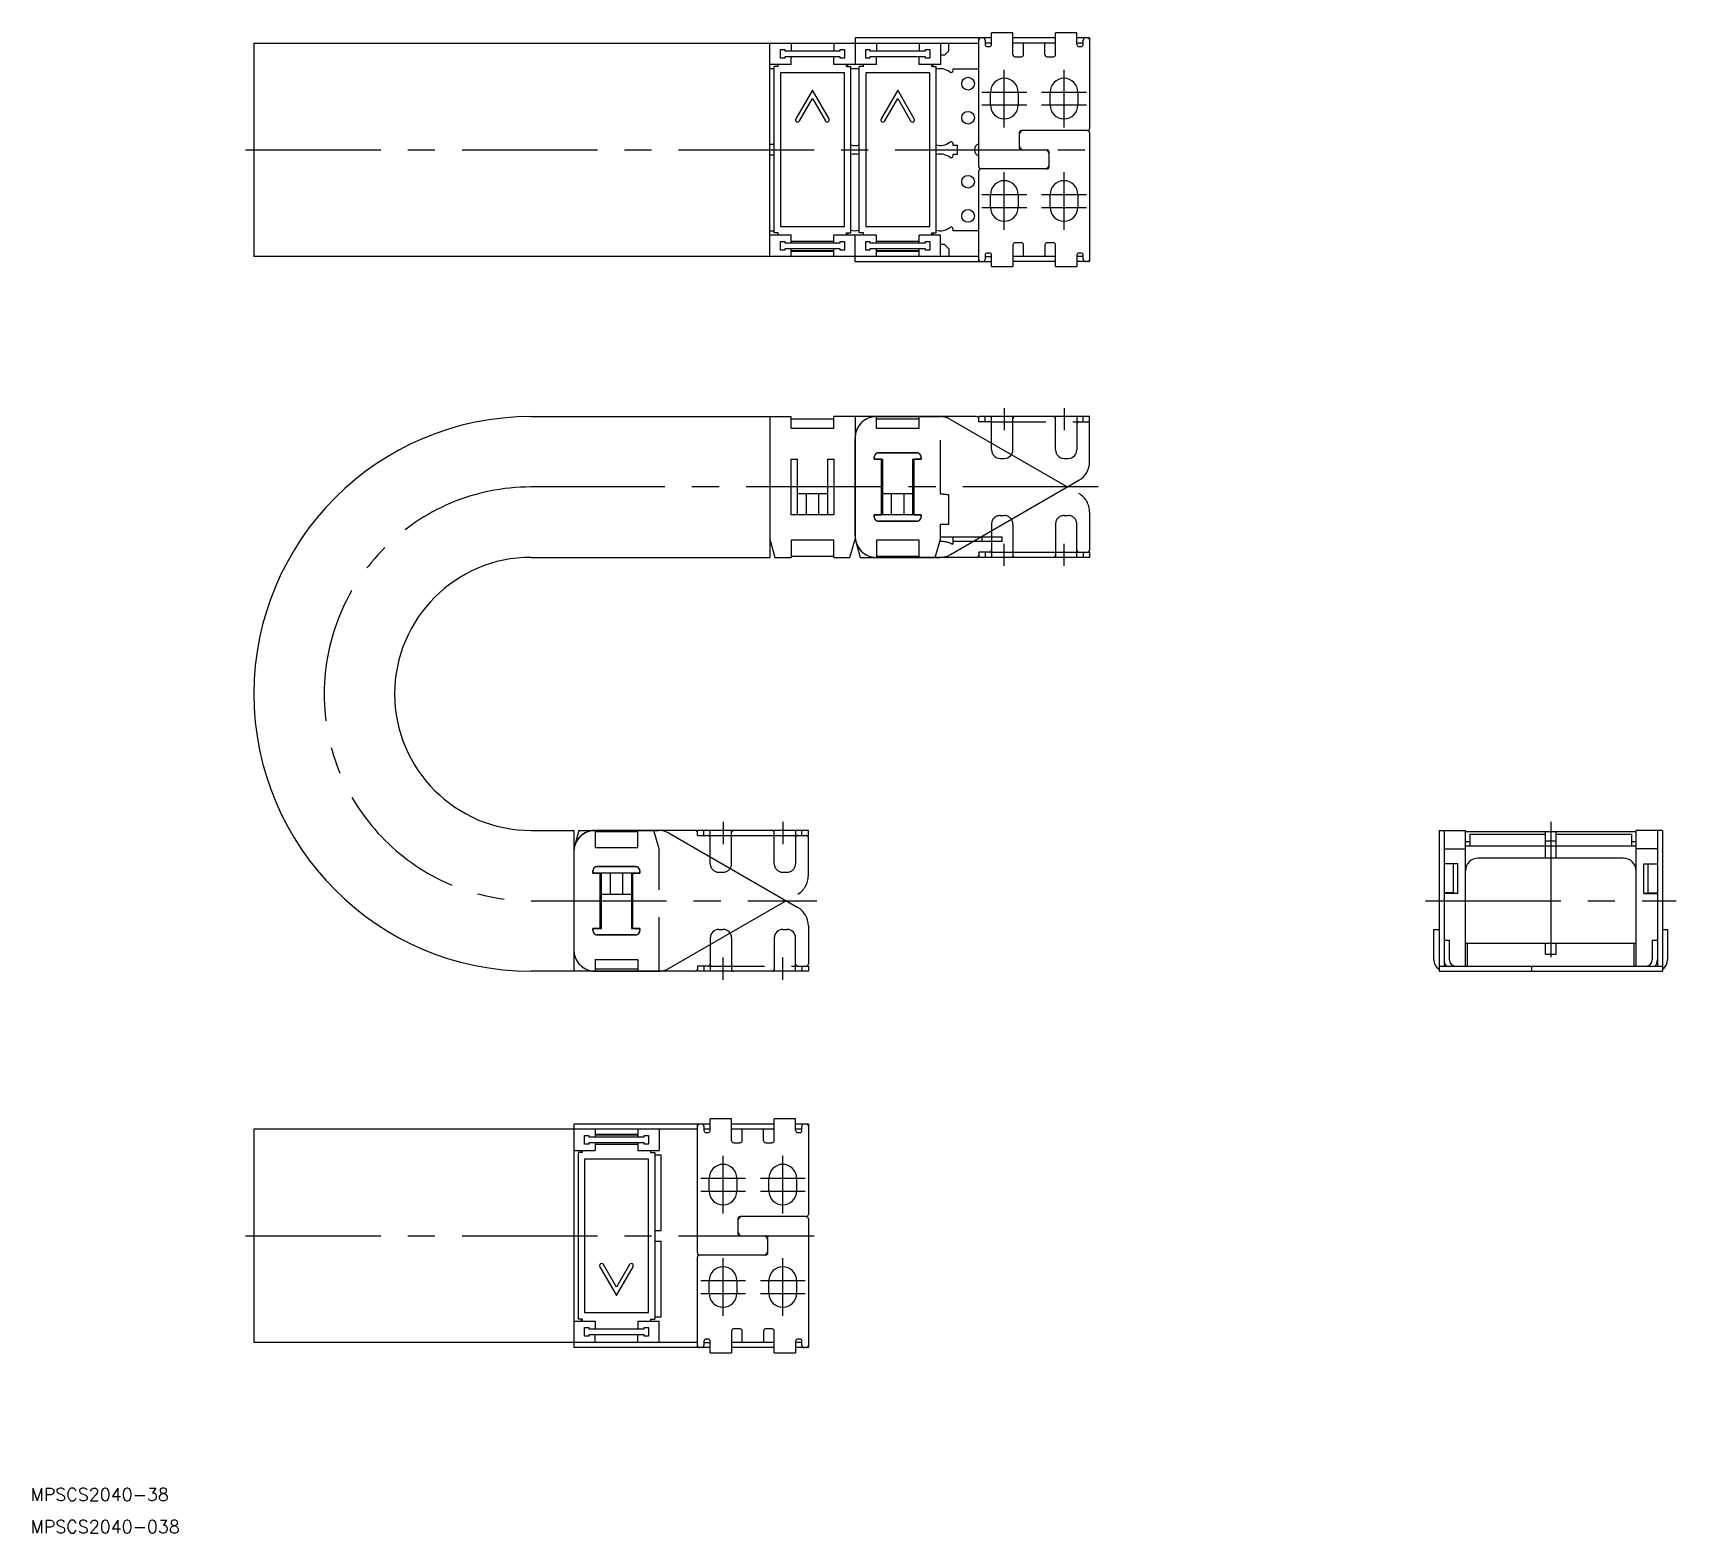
# Model space of a CAD drawing. Extents: x -52 to 333, y -45 to 307.
import ezdxf

# ---------------------------------------------------------------- set-up
doc = ezdxf.new("R2010")
doc.units = 0
for name, pattern in [('CENTER', [50.8, 31.75, -6.35, 6.35, -6.35]), ('DASHED', [19.05, 12.7, -6.35]), ('PHANTOM', [63.5, 31.75, -6.35, 6.35, -6.35, 6.35, -6.35])]:
    doc.linetypes.add(name, pattern=pattern)
doc.layers.get('0').update_dxf_attribs({"linetype": 'CONTINUOUS'})
doc.layers.add('CENTER', color=1, linetype='CENTER')
doc.styles.get("Standard").update_dxf_attribs({"font": 'txt.shx', "height": 3, "bigfont": 'bigfont.shx'})

msp = doc.modelspace()

# ---------------------------------------------------------------- linework, layer by layer
at = {"color": 7, "linetype": 'CONTINUOUS'}
for p, q in [((0, 304.57), (169.96, 304.57)), ((0, 304.57), (0, 254.57)), ((120.96, 254.57), (120.96, 304.57)), ((125.96, 304.57), (125.96, 302.77)), ((135.96, 304.57), (135.96, 302.77)), ((172.96, 305.77), (140.96, 305.77)), ((140.96, 305.77), (140.96, 299.57)), ((145.96, 304.57), (145.96, 302.77)), ((155.96, 304.57), (155.96, 302.77)), ((160.96, 304.57), (160.96, 299.57)), ((162.96, 302.77), (162.96, 304.57)), ((169.96, 275.57), (169.96, 305.77)), ((171.46, 305.27), (171.46, 304.27)), ((172.96, 304.57), (171.46, 304.57)), ((177.96, 306.97), (172.96, 306.97)), ((172.96, 304.27), (172.96, 306.97)), ((177.96, 301.87), (177.96, 306.97)), ((187.96, 305.77), (177.96, 305.77)), ((187.96, 304.57), (177.96, 304.57)), ((180.46, 301.87), (180.46, 304.57)), ((185.46, 301.87), (185.46, 304.57)), ((192.96, 306.97), (187.96, 306.97)), ((187.96, 301.87), (187.96, 306.97)), ((192.96, 304.27), (192.96, 306.97)), ((195.96, 305.77), (192.96, 305.77)), ((194.46, 304.57), (192.96, 304.57)), ((194.46, 304.27), (194.46, 305.27)), ((195.96, 305.77), (195.96, 284.57)), ((123.46, 303.07), (124.46, 303.07)), ((123.46, 301.07), (123.46, 303.07)), ((124.46, 301.07), (123.46, 301.07)), ((124.46, 303.07), (124.46, 302.77)), ((124.46, 302.77), (137.46, 302.77)), ((124.46, 301.37), (124.46, 301.07)), ((137.46, 301.37), (124.46, 301.37)), ((125.96, 299.57), (125.96, 301.37)), ((135.96, 299.57), (135.96, 301.37)), ((137.46, 302.77), (137.46, 303.07)), ((137.46, 303.07), (138.46, 303.07)), ((137.46, 301.07), (137.46, 301.37)), ((138.46, 301.07), (137.46, 301.07)), ((138.46, 303.07), (138.46, 301.07)), ((143.46, 301.07), (143.46, 303.07)), ((143.46, 303.07), (144.46, 303.07)), ((144.46, 301.07), (143.46, 301.07)), ((144.46, 303.07), (144.46, 302.77)), ((144.46, 302.77), (157.46, 302.77)), ((157.46, 301.37), (144.46, 301.37)), ((144.46, 301.37), (144.46, 301.07)), ((145.96, 299.57), (145.96, 301.37)), ((155.96, 299.57), (155.96, 301.37)), ((157.46, 302.77), (157.46, 303.07)), ((157.46, 303.07), (158.46, 303.07)), ((157.46, 301.07), (157.46, 301.37)), ((158.46, 301.07), (157.46, 301.07)), ((158.46, 303.07), (158.46, 301.07)), ((161.96, 301.77), (160.96, 301.77)), ((161.96, 301.77), (162.96, 302.77)), ((171.96, 303.77), (172.46, 303.77)), ((178.46, 301.37), (179.96, 301.37)), ((185.96, 301.37), (187.46, 301.37)), ((193.46, 303.77), (193.96, 303.77)), ((125.96, 299.57), (120.96, 299.57)), ((121.96, 298.57), (120.96, 298.57)), ((121.96, 260.07), (121.96, 299.07)), ((122.96, 299.07), (121.96, 299.07)), ((122.96, 299.07), (122.96, 299.57)), ((138.46, 297.57), (123.46, 297.57)), ((123.46, 297.57), (123.46, 261.57)), ((145.96, 299.57), (135.96, 299.57)), ((138.46, 261.57), (138.46, 297.57)), ((138.96, 299.07), (138.96, 299.57)), ((138.96, 299.07), (139.96, 299.07)), ((139.16, 299.57), (139.16, 299.07)), ((139.96, 260.07), (139.96, 299.07)), ((141.96, 260.07), (141.96, 299.07)), ((142.96, 299.07), (141.96, 299.07)), ((142.96, 299.07), (142.96, 299.57)), ((158.46, 297.57), (143.46, 297.57)), ((143.46, 297.57), (143.46, 261.57)), ((160.96, 299.57), (155.96, 299.57)), ((158.46, 261.57), (158.46, 297.57)), ((158.96, 299.07), (158.96, 299.57)), ((158.96, 299.07), (159.96, 299.07)), ((159.16, 299.57), (159.16, 299.07)), ((159.96, 260.07), (159.96, 299.07)), ((163.96, 298.19), (163.96, 298.57)), ((163.96, 298.57), (169.96, 298.57)), ((130.96, 293.57), (127.06, 286.82)), ((134.85, 286.82), (130.96, 293.57)), ((150.96, 293.57), (147.06, 286.82)), ((154.85, 286.82), (150.96, 293.57)), ((172.71, 290.07), (172.71, 293.07)), ((179.21, 293.07), (179.21, 290.07)), ((186.71, 290.07), (186.71, 293.07)), ((193.21, 293.07), (193.21, 290.07)), ((127.92, 286.32), (130.96, 291.57)), ((130.96, 291.57), (133.99, 286.32)), ((147.92, 286.32), (150.96, 291.57)), ((150.96, 291.57), (153.99, 286.32)), ((179.46, 283.57), (179.46, 280.07)), ((195.46, 284.07), (179.96, 284.07)), ((195.96, 283.57), (195.96, 253.37)), ((121.96, 280.82), (120.96, 280.82)), ((121.96, 278.32), (120.96, 278.32)), ((163.96, 280.57), (163.96, 280.95)), ((164.96, 280.57), (163.96, 280.57)), ((163.96, 278.19), (163.96, 278.57)), ((163.96, 278.57), (164.96, 278.57)), ((164.96, 278.57), (164.96, 280.57)), ((179.96, 279.57), (185.96, 279.57)), ((186.46, 275.57), (186.46, 279.07)), ((169.96, 253.37), (169.96, 274.57)), ((185.96, 275.07), (170.46, 275.07)), ((172.71, 266.07), (172.71, 269.07)), ((179.21, 269.07), (179.21, 266.07)), ((186.71, 266.07), (186.71, 269.07)), ((193.21, 269.07), (193.21, 266.07)), ((120.96, 260.57), (121.96, 260.57)), ((125.96, 259.57), (120.96, 259.57)), ((122.96, 260.07), (121.96, 260.07)), ((122.96, 259.57), (122.96, 260.07)), ((123.46, 261.57), (138.46, 261.57)), ((125.96, 257.77), (125.96, 259.57)), ((125.96, 258.17), (135.96, 258.17)), ((145.96, 259.57), (135.96, 259.57)), ((135.96, 257.77), (135.96, 259.57)), ((138.96, 260.07), (139.96, 260.07)), ((138.96, 259.57), (138.96, 260.07)), ((139.16, 260.07), (139.16, 259.57)), ((140.96, 253.37), (140.96, 259.57)), ((142.96, 260.07), (141.96, 260.07)), ((142.96, 259.57), (142.96, 260.07)), ((143.46, 261.57), (158.46, 261.57)), ((145.96, 257.77), (145.96, 259.57)), ((145.96, 258.17), (155.96, 258.17)), ((160.96, 259.57), (155.96, 259.57)), ((155.96, 257.77), (155.96, 259.57)), ((158.96, 260.07), (159.96, 260.07)), ((158.96, 259.57), (158.96, 260.07)), ((159.16, 260.07), (159.16, 259.57)), ((160.96, 254.57), (160.96, 259.57)), ((163.96, 260.57), (163.96, 260.95)), ((169.96, 260.57), (163.96, 260.57)), ((169.96, 254.57), (0, 254.57)), ((123.46, 258.07), (124.46, 258.07)), ((123.46, 256.07), (123.46, 258.07)), ((124.46, 256.07), (123.46, 256.07)), ((124.46, 258.07), (124.46, 257.77)), ((124.46, 257.77), (137.46, 257.77)), ((137.46, 256.37), (124.46, 256.37)), ((124.46, 256.37), (124.46, 256.07)), ((125.96, 254.57), (125.96, 256.37)), ((125.96, 255.98), (135.96, 255.98)), ((125.96, 255.8), (135.96, 255.8)), ((135.96, 254.57), (135.96, 256.37)), ((137.46, 258.07), (138.46, 258.07)), ((137.46, 257.77), (137.46, 258.07)), ((137.46, 256.07), (137.46, 256.37)), ((138.46, 256.07), (137.46, 256.07)), ((138.46, 258.07), (138.46, 256.07)), ((143.46, 258.07), (144.46, 258.07)), ((143.46, 256.07), (143.46, 258.07)), ((144.46, 256.07), (143.46, 256.07)), ((144.46, 258.07), (144.46, 257.77)), ((144.46, 257.77), (157.46, 257.77)), ((157.46, 256.37), (144.46, 256.37)), ((144.46, 256.37), (144.46, 256.07)), ((145.96, 254.57), (145.96, 256.37)), ((145.96, 255.98), (155.96, 255.98)), ((145.96, 255.8), (155.96, 255.8)), ((155.96, 254.57), (155.96, 256.37)), ((157.46, 258.07), (158.46, 258.07)), ((157.46, 257.77), (157.46, 258.07)), ((157.46, 256.07), (157.46, 256.37)), ((158.46, 256.07), (157.46, 256.07)), ((158.46, 258.07), (158.46, 256.07)), ((161.96, 257.37), (160.96, 257.37)), ((162.96, 256.37), (161.96, 257.37)), ((162.96, 256.37), (162.96, 254.57)), ((171.46, 254.87), (171.46, 253.87)), ((171.46, 254.57), (172.96, 254.57)), ((172.46, 255.37), (171.96, 255.37)), ((172.96, 252.17), (172.96, 254.87)), ((177.96, 257.27), (177.96, 252.17)), ((187.96, 254.57), (177.96, 254.57)), ((179.96, 257.77), (178.46, 257.77)), ((180.46, 254.57), (180.46, 257.27)), ((185.46, 257.27), (185.46, 254.57)), ((187.46, 257.77), (185.96, 257.77)), ((187.96, 252.17), (187.96, 257.27)), ((192.96, 254.87), (192.96, 252.17)), ((194.46, 254.57), (192.96, 254.57)), ((193.96, 255.37), (193.46, 255.37)), ((194.46, 253.87), (194.46, 254.87)), ((140.96, 253.37), (172.96, 253.37)), ((172.96, 252.17), (177.96, 252.17)), ((187.96, 253.37), (177.96, 253.37)), ((187.96, 252.17), (192.96, 252.17)), ((195.96, 253.37), (192.96, 253.37)), ((65, 217.03), (125.96, 217.03)), ((120.96, 217.03), (120.96, 184.03)), ((125.96, 214.31), (125.96, 217.03)), ((125.96, 216.53), (135.96, 216.53)), ((169.46, 217.03), (135.96, 217.03)), ((135.96, 214.31), (135.96, 217.03)), ((140.96, 217.03), (140.96, 188.33)), ((195.96, 217.03), (169.96, 217.03)), ((169.96, 215.83), (169.96, 217.03)), ((172.96, 215.83), (169.96, 215.83)), ((171.46, 215.83), (171.46, 217.03)), ((172.96, 209.23), (172.96, 217.03)), ((177.96, 209.23), (177.96, 217.03)), ((187.96, 209.23), (187.96, 217.03)), ((192.96, 217.03), (192.96, 209.23)), ((192.96, 215.83), (195.96, 215.83)), ((194.46, 215.83), (194.46, 217.03)), ((195.96, 215.83), (195.96, 217.03)), ((125.96, 214.31), (135.96, 214.31)), ((195.96, 206.42), (195.96, 215.33)), ((155.46, 208.53), (146.46, 208.53)), ((125.96, 194.03), (125.96, 207.03)), ((125.96, 207.03), (127.46, 207.03)), ((127.46, 194.03), (127.46, 207.03)), ((134.46, 207.03), (134.46, 194.03)), ((134.46, 207.03), (135.96, 207.03)), ((135.96, 207.03), (135.96, 194.03)), ((145.46, 207.53), (145.46, 207.03)), ((145.46, 207.03), (147.46, 207.03)), ((147.16, 194.03), (147.16, 207.03)), ((147.46, 194.03), (147.46, 207.03)), ((154.46, 207.03), (154.46, 194.03)), ((154.46, 207.03), (156.46, 207.03)), ((154.76, 207.03), (154.76, 194.03)), ((156.46, 207.03), (156.46, 207.53)), ((174.96, 207.23), (175.96, 207.23)), ((189.96, 207.23), (190.96, 207.23)), ((163.34, 184.7), (193.46, 202.09)), ((127.46, 199.03), (134.46, 199.03)), ((129.46, 199.03), (129.46, 194.03)), ((132.46, 194.03), (132.46, 199.03)), ((147.46, 199.03), (154.46, 199.03)), ((149.46, 199.03), (149.46, 194.03)), ((152.46, 194.03), (152.46, 199.03)), ((135.96, 194.03), (125.96, 194.03)), ((156.46, 194.03), (145.46, 194.03)), ((145.46, 194.03), (145.46, 193.53)), ((156.46, 193.53), (156.46, 194.03)), ((146.46, 192.53), (155.46, 192.53)), ((120.96, 188.33), (122.18, 184.03)), ((135.96, 188.03), (125.96, 188.03)), ((125.96, 188.03), (125.96, 184.03)), ((135.96, 184.03), (135.96, 188.03)), ((139.73, 184.03), (140.96, 188.33)), ((140.96, 188.33), (142.18, 184.03)), ((175.46, 187.73), (168.59, 187.73)), ((175.46, 188.73), (170.32, 188.73)), ((170.76, 187.73), (170.76, 188.73)), ((175.46, 187.73), (175.46, 188.73)), ((65, 184.03), (120.96, 184.03)), ((122.18, 184.03), (125.96, 184.03)), ((125.96, 184.33), (135.96, 184.33)), ((135.96, 184.03), (139.73, 184.03)), ((142.18, 184.03), (160.84, 184.03)), ((65, 120.03), (75.01, 120.03)), ((75.01, 120.03), (75.01, 87.03)), ((76.23, 120.03), (75.01, 115.73)), ((76.23, 120.03), (94.89, 120.03)), ((277.88, 120.03), (284.08, 120.03)), ((277.88, 120.03), (277.88, 87.03)), ((279.08, 120.03), (279.08, 88.23)), ((284.08, 88.23), (284.08, 120.03)), ((324.08, 119.73), (284.08, 119.73)), ((302.83, 113.53), (302.83, 119.73)), ((305.33, 113.53), (305.33, 119.73)), ((330.28, 120.03), (324.08, 120.03)), ((324.08, 88.23), (324.08, 120.03)), ((329.08, 120.03), (329.08, 88.23)), ((330.28, 120.03), (330.28, 87.03)), ((97.39, 119.36), (127.51, 101.98)), ((279.08, 115.73), (284.08, 115.73)), ((285.08, 117.33), (284.08, 117.33)), ((324.08, 116.33), (284.08, 116.33)), ((285.08, 119.13), (302.83, 119.13)), ((285.08, 119.13), (285.08, 116.33)), ((305.33, 117.53), (302.83, 117.53)), ((305.33, 119.13), (323.08, 119.13)), ((323.08, 116.33), (323.08, 119.13)), ((324.08, 117.33), (323.08, 117.33)), ((329.08, 115.73), (324.08, 115.73)), ((282.28, 112.23), (279.08, 112.23)), ((281.28, 105.43), (281.28, 112.23)), ((282.28, 105.23), (282.28, 112.23)), ((321.08, 113.53), (287.08, 113.53)), ((325.88, 112.23), (329.08, 112.23)), ((325.88, 105.23), (325.88, 112.23)), ((326.88, 112.23), (326.88, 105.43)), ((79.51, 110.03), (79.51, 110.53)), ((90.51, 110.03), (79.51, 110.03)), ((80.51, 111.53), (89.51, 111.53)), ((81.21, 110.03), (81.21, 97.03)), ((81.51, 97.03), (81.51, 110.03)), ((83.51, 110.03), (83.51, 105.03)), ((86.51, 105.03), (86.51, 110.03)), ((88.51, 110.03), (88.51, 97.03)), ((88.81, 97.03), (88.81, 110.03)), ((90.51, 110.53), (90.51, 110.03)), ((88.51, 105.03), (81.51, 105.03)), ((281.28, 105.43), (279.08, 105.43)), ((282.28, 105.23), (279.08, 105.23)), ((325.88, 105.23), (329.08, 105.23)), ((326.88, 105.43), (329.08, 105.43)), ((79.51, 96.53), (79.51, 97.03)), ((79.51, 97.03), (81.51, 97.03)), ((88.51, 97.03), (90.51, 97.03)), ((90.51, 97.03), (90.51, 96.53)), ((109.01, 96.83), (110.01, 96.83)), ((124.01, 96.83), (125.01, 96.83)), ((130.01, 97.65), (130.01, 88.73)), ((276.68, 96.83), (277.88, 96.83)), ((276.68, 89.73), (276.68, 96.83)), ((330.28, 96.83), (331.48, 96.83)), ((331.48, 96.83), (331.48, 89.73)), ((89.51, 95.53), (80.51, 95.53)), ((107.01, 94.83), (107.01, 87.03)), ((112.01, 94.83), (112.01, 87.03)), ((122.01, 94.83), (122.01, 87.03)), ((127.01, 87.03), (127.01, 94.83)), ((279.08, 94.33), (280.28, 94.33)), ((280.28, 94.33), (280.28, 89.73)), ((324.08, 93.53), (284.08, 93.53)), ((284.58, 88.23), (284.58, 93.53)), ((302.83, 91.03), (302.83, 93.53)), ((305.33, 91.03), (305.33, 93.53)), ((323.58, 93.53), (323.58, 88.23)), ((327.88, 94.33), (329.08, 94.33)), ((327.88, 94.33), (327.88, 89.73)), ((302.83, 91.03), (305.33, 91.03)), ((103.51, 87.03), (65, 87.03)), ((104.01, 88.23), (104.01, 87.03)), ((107.01, 88.23), (104.01, 88.23)), ((130.01, 87.03), (104.01, 87.03)), ((105.51, 88.23), (105.51, 87.03)), ((127.01, 88.23), (130.01, 88.23)), ((128.51, 88.23), (128.51, 87.03)), ((130.01, 88.23), (130.01, 87.03)), ((277.88, 88.23), (330.28, 88.23)), ((277.88, 87.03), (330.28, 87.03)), ((299.58, 88.23), (299.58, 87.03)), ((75.01, 51.2), (75.01, -1.2)), ((107.01, 51.2), (75.01, 51.2)), ((104.01, 21), (104.01, 51.2)), ((105.51, 50.7), (105.51, 49.7)), ((112.01, 52.4), (107.01, 52.4)), ((107.01, 49.7), (107.01, 52.4)), ((112.01, 47.3), (112.01, 52.4)), ((122.01, 51.2), (112.01, 51.2)), ((127.01, 52.4), (122.01, 52.4)), ((122.01, 47.3), (122.01, 52.4)), ((127.01, 49.7), (127.01, 52.4)), ((130.01, 51.2), (127.01, 51.2)), ((128.51, 49.7), (128.51, 50.7)), ((130.01, 51.2), (130.01, 30)), ((104.01, 50), (0, 50)), ((0, 50), (0, 0)), ((77.51, 48.5), (78.51, 48.5)), ((77.51, 46.5), (77.51, 48.5)), ((78.51, 46.5), (77.51, 46.5)), ((78.51, 48.5), (78.51, 48.2)), ((78.51, 48.2), (91.51, 48.2)), ((78.51, 46.8), (78.51, 46.5)), ((91.51, 46.8), (78.51, 46.8)), ((80.01, 50), (80.01, 48.2)), ((90.01, 48.77), (80.01, 48.77)), ((90.01, 48.59), (80.01, 48.59)), ((80.01, 46.8), (80.01, 45)), ((90.01, 46.4), (80.01, 46.4)), ((90.01, 50), (90.01, 48.2)), ((90.01, 46.8), (90.01, 45)), ((91.51, 48.5), (92.51, 48.5)), ((91.51, 48.2), (91.51, 48.5)), ((91.51, 46.5), (91.51, 46.8)), ((92.51, 46.5), (91.51, 46.5)), ((92.51, 48.5), (92.51, 46.5)), ((95.01, 50), (95.01, 45)), ((107.01, 50), (105.51, 50)), ((106.01, 49.2), (106.51, 49.2)), ((122.01, 50), (112.01, 50)), ((112.51, 46.8), (114.01, 46.8)), ((114.51, 47.3), (114.51, 50)), ((119.51, 47.3), (119.51, 50)), ((120.01, 46.8), (121.51, 46.8)), ((128.51, 50), (127.01, 50)), ((127.51, 49.2), (128.01, 49.2)), ((75.01, 45), (80.01, 45)), ((76.01, 44.5), (76.01, 5.5)), ((77.01, 44.5), (76.01, 44.5)), ((76.81, 44.5), (76.81, 45)), ((77.01, 45), (77.01, 44.5)), ((92.51, 43), (77.51, 43)), ((77.51, 43), (77.51, 7)), ((90.01, 45), (95.01, 45)), ((92.51, 7), (92.51, 43)), ((93.01, 45), (93.01, 44.5)), ((93.01, 44.5), (94.01, 44.5)), ((94.01, 44.5), (94.01, 5.5)), ((94.01, 44), (95.51, 44)), ((95.51, 26.25), (95.51, 44)), ((106.76, 35.5), (106.76, 38.5)), ((113.26, 38.5), (113.26, 35.5)), ((120.76, 35.5), (120.76, 38.5)), ((127.26, 38.5), (127.26, 35.5)), ((113.51, 29), (113.51, 25.5)), ((129.51, 29.5), (114.01, 29.5)), ((130.01, 29), (130.01, -1.2)), ((94.01, 26.25), (95.51, 26.25)), ((94.01, 23.75), (95.51, 23.75)), ((95.51, 6), (95.51, 23.75)), ((114.01, 25), (120.01, 25)), ((120.51, 21), (120.51, 24.5)), ((104.01, -1.2), (104.01, 20)), ((120.01, 20.5), (104.51, 20.5)), ((81.11, 17.75), (85.01, 11)), ((85.01, 13), (81.97, 18.25)), ((88.04, 18.25), (85.01, 13)), ((85.01, 11), (88.9, 17.75)), ((106.76, 11.5), (106.76, 14.5)), ((113.26, 14.5), (113.26, 11.5)), ((120.76, 11.5), (120.76, 14.5)), ((127.26, 14.5), (127.26, 11.5)), ((75.01, 5), (80.01, 5)), ((77.01, 5.5), (76.01, 5.5)), ((76.81, 5), (76.81, 5.5)), ((77.01, 5.5), (77.01, 5)), ((77.51, 7), (92.51, 7)), ((80.01, 5), (80.01, 3.2)), ((90.01, 5), (95.01, 5)), ((90.01, 5), (90.01, 3.2)), ((93.01, 5.5), (94.01, 5.5)), ((93.01, 5.5), (93.01, 5)), ((94.01, 6), (95.51, 6)), ((95.01, 0), (95.01, 5)), ((104.01, 0), (0, 0)), ((77.51, 3.5), (78.51, 3.5)), ((77.51, 1.5), (77.51, 3.5)), ((78.51, 1.5), (77.51, 1.5)), ((78.51, 3.5), (78.51, 3.2)), ((78.51, 3.2), (91.51, 3.2)), ((78.51, 1.8), (78.51, 1.5)), ((91.51, 1.8), (78.51, 1.8)), ((80.01, 0), (80.01, 1.8)), ((90.01, 0), (90.01, 1.8)), ((91.51, 3.2), (91.51, 3.5)), ((91.51, 3.5), (92.51, 3.5)), ((91.51, 1.5), (91.51, 1.8)), ((92.51, 1.5), (91.51, 1.5)), ((92.51, 3.5), (92.51, 1.5)), ((105.51, 0.3), (105.51, -0.7)), ((105.51, 0), (107.01, 0)), ((106.51, 0.8), (106.01, 0.8)), ((107.01, -2.4), (107.01, 0.3)), ((112.01, 2.7), (112.01, -2.4)), ((122.01, 0), (112.01, 0)), ((114.01, 3.2), (112.51, 3.2)), ((114.51, 0), (114.51, 2.7)), ((119.51, 2.7), (119.51, 0)), ((121.51, 3.2), (120.01, 3.2)), ((122.01, -2.4), (122.01, 2.7)), ((127.01, 0.3), (127.01, -2.4)), ((128.51, 0), (127.01, 0)), ((128.01, 0.8), (127.51, 0.8)), ((128.51, -0.7), (128.51, 0.3)), ((107.01, -1.2), (75.01, -1.2)), ((107.01, -2.4), (112.01, -2.4)), ((122.01, -1.2), (112.01, -1.2)), ((122.01, -2.4), (127.01, -2.4)), ((130.01, -1.2), (127.01, -1.2))]:
    msp.add_line(p, q, dxfattribs=at)
at = {"color": 3, "linetype": 'PHANTOM'}
for p, q in [((145.96, 217.03), (160.84, 217.03)), ((163.34, 216.36), (193.46, 198.98)), ((140.96, 189.03), (140.96, 212.03)), ((146.46, 208.53), (155.46, 208.53)), ((145.46, 207.03), (145.46, 207.53)), ((147.14, 207.03), (145.46, 207.03)), ((147.16, 207.03), (147.16, 194.03)), ((154.76, 194.03), (154.76, 207.03)), ((156.46, 207.03), (154.77, 207.03)), ((156.46, 207.53), (156.46, 207.03)), ((145.46, 194.03), (147.16, 194.03)), ((145.46, 193.53), (145.46, 194.03)), ((154.76, 194.03), (156.46, 194.03)), ((156.46, 194.03), (156.46, 193.53)), ((174.96, 193.83), (175.96, 193.83)), ((189.96, 193.83), (190.96, 193.83)), ((195.96, 194.65), (195.96, 185.73)), ((155.46, 192.53), (146.46, 192.53)), ((172.96, 191.83), (172.96, 184.03)), ((177.96, 191.83), (177.96, 184.03)), ((187.96, 191.83), (187.96, 184.03)), ((192.96, 184.03), (192.96, 191.83)), ((172.96, 185.23), (169.96, 185.23)), ((169.96, 185.23), (169.96, 184.03)), ((171.46, 185.23), (171.46, 184.03)), ((172.96, 185.23), (192.96, 185.23)), ((175.96, 182.03), (175.96, 187.23)), ((189.96, 182.03), (189.96, 187.23)), ((192.96, 185.23), (195.96, 185.23)), ((194.46, 185.23), (194.46, 184.03)), ((195.96, 185.23), (195.96, 184.03)), ((169.46, 184.03), (145.96, 184.03)), ((195.96, 184.03), (169.96, 184.03)), ((103.51, 120.03), (80.01, 120.03)), ((130.01, 120.03), (104.01, 120.03)), ((104.01, 118.83), (104.01, 120.03)), ((105.51, 118.83), (105.51, 120.03)), ((107.01, 112.23), (107.01, 120.03)), ((110.01, 122.03), (110.01, 116.83)), ((112.01, 112.23), (112.01, 120.03)), ((122.01, 112.23), (122.01, 120.03)), ((124.01, 122.03), (124.01, 116.83)), ((127.01, 120.03), (127.01, 112.23)), ((128.51, 118.83), (128.51, 120.03)), ((130.01, 118.83), (130.01, 120.03)), ((104.01, 118.83), (130.01, 118.83)), ((130.01, 109.42), (130.01, 118.33)), ((75.01, 115.03), (75.01, 92.03)), ((79.51, 110.53), (79.51, 110.03)), ((79.51, 110.03), (81.21, 110.03)), ((89.51, 111.53), (80.51, 111.53)), ((81.21, 97.03), (81.21, 110.03)), ((88.81, 110.03), (88.81, 97.03)), ((88.81, 110.03), (90.51, 110.03)), ((90.51, 110.03), (90.51, 110.53)), ((109.01, 110.23), (110.01, 110.23)), ((124.01, 110.23), (125.01, 110.23)), ((97.39, 87.7), (127.51, 105.09)), ((79.51, 97.03), (79.51, 96.53)), ((81.19, 97.03), (79.51, 97.03)), ((90.51, 97.03), (88.82, 97.03)), ((90.51, 96.53), (90.51, 97.03)), ((80.51, 95.53), (89.51, 95.53)), ((80.01, 87.03), (94.89, 87.03))]:
    msp.add_line(p, q, dxfattribs=at)
at = {"color": 3, "linetype": 'DASHED'}
for p, q in [((145.96, 214.31), (145.96, 217.03)), ((145.96, 216.53), (155.96, 216.53)), ((155.96, 214.31), (155.96, 217.03)), ((160.96, 198.83), (160.96, 217.03)), ((172.96, 215.83), (192.96, 215.83)), ((145.96, 214.31), (155.96, 214.31)), ((162.96, 191.83), (162.96, 198.64)), ((160.96, 188.33), (160.96, 191.83)), ((160.96, 191.83), (162.96, 191.83)), ((155.96, 188.03), (145.96, 188.03)), ((145.96, 188.03), (145.96, 184.03)), ((155.96, 184.03), (155.96, 188.03)), ((159.73, 184.03), (160.96, 188.33)), ((161.26, 187.73), (160.78, 187.73)), ((170.32, 188.73), (160.96, 188.73)), ((163.55, 187.23), (163.96, 187.23)), ((163.96, 187.23), (163.96, 188.73)), ((168.59, 187.73), (163.96, 187.73)), ((145.96, 184.33), (155.96, 184.33)), ((80.01, 120.03), (80.01, 116.03)), ((90.01, 119.73), (80.01, 119.73)), ((90.01, 116.03), (90.01, 120.03)), ((95.01, 115.73), (93.78, 120.03)), ((80.01, 116.03), (90.01, 116.03)), ((95.01, 87.03), (95.01, 115.73)), ((80.01, 89.75), (80.01, 87.03)), ((80.01, 89.75), (90.01, 89.75)), ((90.01, 89.75), (90.01, 87.03)), ((90.01, 87.53), (80.01, 87.53)), ((107.01, 88.23), (127.01, 88.23))]:
    msp.add_line(p, q, dxfattribs=at)
at = {"color": 7, "linetype": 'CONTINUOUS'}
for centre in [(167.46, 295.07), (167.46, 287.07), (167.46, 272.07), (167.46, 264.07)]:
    msp.add_circle(centre, 1.5, dxfattribs=at)
for centre, radius, start, end in [((170.46, 305.27), 0.5, 90, 180), ((170.96, 305.27), 0.5, 0, 90), ((194.96, 305.27), 0.5, 90, 180), ((195.46, 305.27), 0.5, 0, 90), ((171.96, 304.27), 0.5, 180, 270), ((172.46, 304.27), 0.5, 270, 0), ((178.46, 301.87), 0.5, 180, 270), ((179.96, 301.87), 0.5, 270, 0), ((185.96, 301.87), 0.5, 180, 270), ((187.46, 301.87), 0.5, 270, 0), ((193.46, 304.27), 0.5, 180, 270), ((193.96, 304.27), 0.5, 270, 0), ((140.96, 295.07), 3.5, 73.3985, 106.6015), ((160.96, 295.07), 3.5, 51.3178, 106.6015), ((163.46, 298.19), 0.5, 231.3178, 0), ((175.96, 293.07), 3.25, 0, 180), ((189.96, 293.07), 3.25, 0, 180), ((175.96, 290.07), 3.25, 180, 0), ((189.96, 290.07), 3.25, 180, 0), ((127.49, 286.57), 0.5, 150, 330), ((134.42, 286.57), 0.5, 210, 30), ((147.49, 286.57), 0.5, 150, 330), ((154.42, 286.57), 0.5, 210, 30), ((160.96, 284.07), 3.5, 253.3985, 308.6822), ((163.46, 280.95), 0.5, 0, 128.6822), ((179.96, 283.57), 0.5, 90, 180), ((180.46, 283.07), 1, 90, 180), ((195.46, 284.57), 0.5, 270, 0), ((195.46, 283.57), 0.5, 0, 90), ((140.96, 284.07), 3.5, 253.3985, 286.6015), ((140.96, 275.07), 3.5, 73.3985, 106.6015), ((160.96, 275.07), 3.5, 51.3178, 106.6015), ((163.46, 278.19), 0.5, 231.3178, 0), ((170.46, 279.57), 1.5, 109.4712, 250.5288), ((180.46, 280.57), 1, 180, 270), ((179.96, 280.07), 0.5, 180, 270), ((185.46, 278.57), 1, 0, 90), ((185.96, 279.07), 0.5, 0, 90), ((170.46, 275.57), 0.5, 180, 270), ((170.46, 274.57), 0.5, 90, 180), ((185.46, 276.07), 1, 270, 0), ((185.96, 275.57), 0.5, 270, 0), ((175.96, 269.07), 3.25, 0, 180), ((189.96, 269.07), 3.25, 0, 180), ((175.96, 266.07), 3.25, 180, 0), ((189.96, 266.07), 3.25, 180, 0), ((140.96, 264.07), 3.5, 253.3985, 286.6015), ((160.96, 264.07), 3.5, 253.3985, 308.6822), ((163.46, 260.95), 0.5, 0, 128.6822), ((171.96, 254.87), 0.5, 90, 180), ((172.46, 254.87), 0.5, 0, 90), ((178.46, 257.27), 0.5, 90, 180), ((179.96, 257.27), 0.5, 0, 90), ((185.96, 257.27), 0.5, 90, 180), ((187.46, 257.27), 0.5, 0, 90), ((193.46, 254.87), 0.5, 90, 180), ((193.96, 254.87), 0.5, 0, 90), ((170.46, 253.87), 0.5, 180, 270), ((170.96, 253.87), 0.5, 270, 0), ((194.96, 253.87), 0.5, 180, 270), ((195.46, 253.87), 0.5, 270, 0), ((65, 152.03), 65, 90, 270), ((145.96, 212.03), 5, 90, 180), ((169.46, 216.53), 0.5, 0, 90), ((172.46, 215.33), 0.5, 0, 90), ((178.46, 216.53), 0.5, 90, 180), ((187.46, 216.53), 0.5, 0, 90), ((193.46, 215.33), 0.5, 90, 180), ((195.46, 215.33), 0.5, 0, 90), ((146.46, 207.53), 1, 90, 180), ((155.46, 207.53), 1, 0, 90), ((174.96, 209.23), 2, 180, 270), ((175.96, 209.23), 2, 270, 0), ((189.96, 209.23), 2, 180, 270), ((190.96, 209.23), 2, 270, 0), ((190.96, 206.42), 5, 300, 0), ((146.46, 193.53), 1, 180, 270), ((155.46, 193.53), 1, 270, 0), ((145.96, 189.03), 5, 180, 270), ((65, 152.03), 32, 90, 270), ((160.84, 189.03), 5, 270, 300), ((80.01, 115.03), 5, 90, 180), ((94.89, 115.03), 5, 60, 90), ((287.08, 110.53), 3, 90, 180), ((321.08, 110.53), 3, 0, 90), ((80.51, 110.53), 1, 90, 180), ((89.51, 110.53), 1, 0, 90), ((283.28, 115.73), 10.5, 259.0194, 264.535), ((324.88, 115.73), 10.5, 275.465, 280.9806), ((125.01, 97.65), 5, 0, 60), ((80.51, 96.53), 1, 180, 270), ((89.51, 96.53), 1, 270, 0), ((109.01, 94.83), 2, 90, 180), ((110.01, 94.83), 2, 0, 90), ((124.01, 94.83), 2, 90, 180), ((125.01, 94.83), 2, 0, 90), ((80.01, 92.03), 5, 180, 270), ((106.51, 88.73), 0.5, 270, 0), ((127.51, 88.73), 0.5, 180, 270), ((129.51, 88.73), 0.5, 270, 0), ((279.38, 89.73), 2.7, 180, 236.251), ((281.78, 89.73), 2.7, 180, 213.749), ((281.78, 89.73), 1.5, 180, 270), ((326.38, 89.73), 1.5, 270, 0), ((326.38, 89.73), 2.7, 326.251, 0), ((328.78, 89.73), 2.7, 303.749, 0), ((103.51, 87.53), 0.5, 270, 0), ((112.51, 87.53), 0.5, 180, 270), ((121.51, 87.53), 0.5, 270, 0), ((279.38, 89.73), 1.5, 258.463, 270), ((328.78, 89.73), 1.5, 270, 281.537), ((104.51, 50.7), 0.5, 90, 180), ((105.01, 50.7), 0.5, 0, 90), ((129.01, 50.7), 0.5, 90, 180), ((129.51, 50.7), 0.5, 0, 90), ((106.01, 49.7), 0.5, 180, 270), ((106.51, 49.7), 0.5, 270, 0), ((112.51, 47.3), 0.5, 180, 270), ((114.01, 47.3), 0.5, 270, 0), ((120.01, 47.3), 0.5, 180, 270), ((121.51, 47.3), 0.5, 270, 0), ((127.51, 49.7), 0.5, 180, 270), ((128.01, 49.7), 0.5, 270, 0), ((110.01, 38.5), 3.25, 0, 180), ((124.01, 38.5), 3.25, 0, 180), ((110.01, 35.5), 3.25, 180, 0), ((124.01, 35.5), 3.25, 180, 0), ((114.01, 29), 0.5, 90, 180), ((114.51, 28.5), 1, 90, 180), ((129.51, 30), 0.5, 270, 0), ((129.51, 29), 0.5, 0, 90), ((114.51, 26), 1, 180, 270), ((114.01, 25.5), 0.5, 180, 270), ((119.51, 24), 1, 0, 90), ((120.01, 24.5), 0.5, 0, 90), ((104.51, 21), 0.5, 180, 270), ((104.51, 20), 0.5, 90, 180), ((119.51, 21.5), 1, 270, 0), ((120.01, 21), 0.5, 270, 0), ((81.54, 18), 0.5, 30, 210), ((88.47, 18), 0.5, 330, 150), ((110.01, 14.5), 3.25, 0, 180), ((124.01, 14.5), 3.25, 0, 180), ((110.01, 11.5), 3.25, 180, 0), ((124.01, 11.5), 3.25, 180, 0), ((106.01, 0.3), 0.5, 90, 180), ((106.51, 0.3), 0.5, 0, 90), ((112.51, 2.7), 0.5, 90, 180), ((114.01, 2.7), 0.5, 0, 90), ((120.01, 2.7), 0.5, 90, 180), ((121.51, 2.7), 0.5, 0, 90), ((127.51, 0.3), 0.5, 90, 180), ((128.01, 0.3), 0.5, 0, 90), ((104.51, -0.7), 0.5, 180, 270), ((105.01, -0.7), 0.5, 270, 0), ((129.01, -0.7), 0.5, 180, 270), ((129.51, -0.7), 0.5, 270, 0)]:
    msp.add_arc(centre, radius, start, end, dxfattribs=at)
at = {"color": 3, "linetype": 'PHANTOM'}
for centre, radius, start, end in [((145.96, 212.03), 5, 90, 180), ((160.84, 212.03), 5, 60, 90), ((146.46, 207.53), 1, 90, 180), ((155.46, 207.53), 1, 0, 90), ((190.96, 194.65), 5, 0, 60), ((146.46, 193.53), 1, 180, 270), ((155.46, 193.53), 1, 270, 0), ((174.96, 191.83), 2, 90, 180), ((175.96, 191.83), 2, 0, 90), ((189.96, 191.83), 2, 90, 180), ((190.96, 191.83), 2, 0, 90), ((145.96, 189.03), 5, 180, 270), ((172.46, 185.73), 0.5, 270, 0), ((193.46, 185.73), 0.5, 180, 270), ((195.46, 185.73), 0.5, 270, 0), ((169.46, 184.53), 0.5, 270, 0), ((178.46, 184.53), 0.5, 180, 270), ((187.46, 184.53), 0.5, 270, 0), ((80.01, 115.03), 5, 90, 180), ((103.51, 119.53), 0.5, 0, 90), ((112.51, 119.53), 0.5, 90, 180), ((121.51, 119.53), 0.5, 0, 90), ((106.51, 118.33), 0.5, 0, 90), ((127.51, 118.33), 0.5, 90, 180), ((129.51, 118.33), 0.5, 0, 90), ((109.01, 112.23), 2, 180, 270), ((110.01, 112.23), 2, 270, 0), ((124.01, 112.23), 2, 180, 270), ((125.01, 112.23), 2, 270, 0), ((80.51, 110.53), 1, 90, 180), ((89.51, 110.53), 1, 0, 90), ((125.01, 109.42), 5, 300, 0), ((80.51, 96.53), 1, 180, 270), ((89.51, 96.53), 1, 270, 0), ((80.01, 92.03), 5, 180, 270), ((94.89, 92.03), 5, 270, 300)]:
    msp.add_arc(centre, radius, start, end, dxfattribs=at)
at = {"color": 3, "linetype": 'DASHED'}
for centre, radius, start, end in [((160.96, 188.33), 10.5, 79.0194, 90), ((161.25, 182.23), 5.5, 65.3891, 89.9909)]:
    msp.add_arc(centre, radius, start, end, dxfattribs=at)
at = {"layer": 'CENTER', "color": 1, "linetype": 'CENTER'}
for p, q in [((175.96, 284.82), (175.96, 298.32)), ((189.96, 284.82), (189.96, 298.32)), ((170.71, 293.07), (181.21, 293.07)), ((184.71, 293.07), (195.21, 293.07)), ((170.71, 290.07), (181.21, 290.07)), ((184.71, 290.07), (195.21, 290.07)), ((-2, 279.57), (197.96, 279.57)), ((175.96, 260.82), (175.96, 274.32)), ((189.96, 260.82), (189.96, 274.32)), ((170.71, 269.07), (181.21, 269.07)), ((170.71, 266.07), (181.21, 266.07)), ((184.71, 269.07), (195.21, 269.07)), ((184.71, 266.07), (195.21, 266.07)), ((175.96, 219.03), (175.96, 213.83)), ((189.96, 219.03), (189.96, 213.83)), ((197.96, 200.53), (65, 200.53)), ((304.08, 122.03), (304.08, 85.03)), ((65, 103.53), (132.01, 103.53)), ((274.68, 103.53), (333.48, 103.53)), ((110.01, 85.03), (110.01, 90.23)), ((124.01, 85.03), (124.01, 90.23)), ((110.01, 30.25), (110.01, 43.75)), ((124.01, 30.25), (124.01, 43.75)), ((104.76, 38.5), (115.26, 38.5)), ((104.76, 35.5), (115.26, 35.5)), ((118.76, 38.5), (129.26, 38.5)), ((118.76, 35.5), (129.26, 35.5)), ((-2, 25), (132.01, 25)), ((110.01, 6.25), (110.01, 19.75)), ((124.01, 6.25), (124.01, 19.75)), ((104.76, 14.5), (115.26, 14.5)), ((118.76, 14.5), (129.26, 14.5)), ((104.76, 11.5), (115.26, 11.5)), ((118.76, 11.5), (129.26, 11.5))]:
    msp.add_line(p, q, dxfattribs=at)
msp.add_arc((65, 152.03), 48.5, 90, 270, dxfattribs=at)

# ---------------------------------------------------------------- texts
at = {"color": 7, "linetype": 'CONTINUOUS'}
for s, p in [('MPSCS2040-38', (-52.34, -37.14)), ('MPSCS2040-038', (-52.34, -44.69))]:
    msp.add_text(s, height=3, dxfattribs=at).set_placement(p)

doc.saveas('drawing.dxf')
